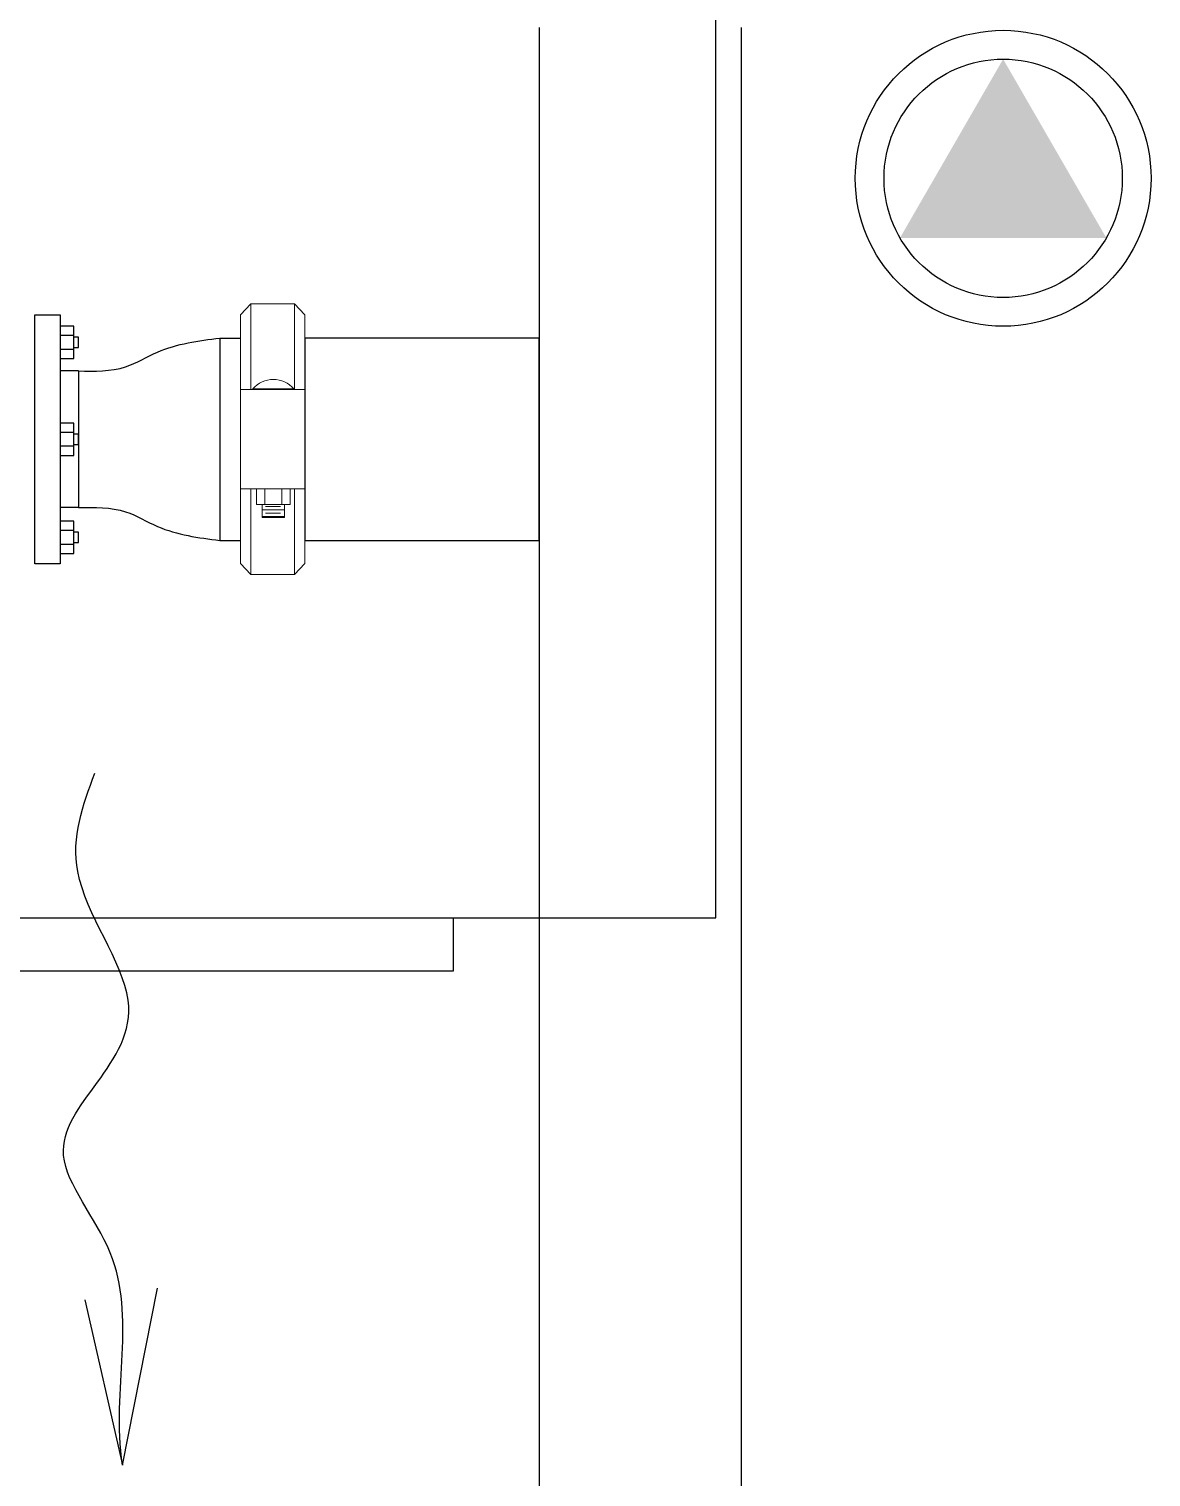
# Model space of a CAD drawing. Extents: x 226317 to 226469, y 8188101 to 8188260.
# Drawn here: x 226391.823 to 226392.455, y 8188240.522 to 8188241.337 of the extents above; entities that cross this region are included whole.
import ezdxf

# ---------------------------------------------------------------- set-up
doc = ezdxf.new("R2010")
doc.units = 0
doc.header["$LTSCALE"] = 15
doc.layers.get('0').update_dxf_attribs({"color": 250})
for name, color, linetype in [('00-GTI-Acoples', 250, 'Continuous'), ('A-SANITARIOS', 250, 'Continuous'), ('L3 Equipos y Ductos', 160, 'Continuous'), ('L4 Linea mediana', 191, 'Continuous'), ('L6 Linea fina', 141, 'Continuous')]:
    doc.layers.add(name, color=color, linetype=linetype)

# ---------------------------------------------------------------- blocks, each defined once
blk = doc.blocks.new('A$C363a55df')
at = {"layer": '00-GTI-Acoples', "linetype": 'Continuous', "lineweight": 0, "extrusion": (3.83476e-17, -1, 0)}
for p, q in [((-27.1, 105), (-18.4, 114.3)), ((-18.4, 41.9), (-18.4, 114.3)), ((18.4, 114.3), (-18.4, 114.3)), ((18.4, 41.9), (18.4, 114.3)), ((27.1, 105), (18.4, 114.3)), ((-27.1, 41.9), (-27.1, 105)), ((27.1, 41.9), (27.1, 105)), ((-9, 66), (0.5, 66)), ((-9, 55.1), (-9, 66)), ((0.5, 66), (10, 66)), ((10, 55.1), (10, 66)), ((-13.8, 41.9), (-13.8, 55.1)), ((-13.8, 55.1), (-6.7, 55.1)), ((-6.7, 41.9), (-6.7, 55.1)), ((-6.7, 55.1), (7.7, 55.1)), ((7.7, 41.9), (7.7, 55.1)), ((7.7, 55.1), (14.9, 55.1)), ((14.9, 41.9), (14.9, 55.1)), ((-27.1, 41.9), (-27.1, 21.6)), ((-25.4, 41.9), (-27.1, 41.9)), ((-6.4, 41.9), (-25.4, 41.9)), ((7.4, 41.9), (-6.4, 41.9)), ((26.4, 41.9), (7.4, 41.9)), ((27.1, 41.9), (26.4, 41.9)), ((27.1, 41.9), (27.1, 21.6)), ((-27.1, -21.6), (-27.1, 21.6)), ((27.1, -21.6), (27.1, 21.6)), ((-27.1, -21.6), (-27.1, -41.9)), ((27.1, -21.6), (27.1, -41.9)), ((-27.1, -41.9), (-25.4, -41.9)), ((-27.1, -105), (-27.1, -41.9)), ((-25.4, -41.9), (-6.4, -41.9)), ((-18.4, -114.3), (-18.4, -41.9)), ((-16.8, -42.5), (-16.8, -41.9)), ((-16.8, -42.5), (17.8, -42.5)), ((-6.4, -41.9), (7.4, -41.9)), ((7.4, -41.9), (26.4, -41.9)), ((17.8, -42.5), (17.8, -41.9)), ((18.4, -114.3), (18.4, -41.9)), ((26.4, -41.9), (27.1, -41.9)), ((27.1, -105), (27.1, -41.9)), ((-27.1, -105), (-18.4, -114.3)), ((27.1, -105), (18.4, -114.3)), ((18.4, -114.3), (-18.4, -114.3))]:
    blk.add_line(p, q, dxfattribs=at)
at = {"layer": '00-GTI-Acoples', "linetype": 'Continuous', "lineweight": 0}
for p, q in [((-27.1, 103.1), (-27.1, -103.1)), ((27.1, 103.1), (27.1, -103.1)), ((10, 65.3), (-9, 65.3)), ((6.5, 62.5), (-6, 62.5)), ((10, 59.5), (-9, 59.5)), ((6.5, 56.7), (-6, 56.7))]:
    blk.add_line(p, q, dxfattribs=at)
blk.add_arc((0.5, -27.6), 22.9, 220.8756, 319.1244, dxfattribs=at)
blk = doc.blocks.new('BOMBAS-28.02.2025')
at = {"layer": 'A-SANITARIOS'}
for p, q in [((2.30902, -1.73346, 0), (2.32326, -1.73346, 0)), ((2.30902, -1.87357, 0), (2.30902, -1.73346, 0)), ((2.32326, -1.73346, 0), (2.32326, -1.87357, 0)), ((2.33101, -1.73989, 0), (2.32326, -1.73989, 0)), ((2.32326, -1.73989, 0), (2.32326, -1.7581, 0)), ((2.33101, -1.7581, 0), (2.33101, -1.73989, 0)), ((2.33101, -1.74512, 0), (2.32326, -1.74512, 0)), ((2.33101, -1.74512, 0), (2.32326, -1.74512, 0)), ((2.33101, -1.75291, 0), (2.32326, -1.75291, 0)), ((2.33101, -1.75291, 0), (2.32326, -1.75291, 0)), ((2.33358, -1.74609, 0), (2.33101, -1.74609, 0)), ((2.33101, -1.7519, 0), (2.33358, -1.7519, 0)), ((2.33358, -1.7519, 0), (2.33358, -1.74609, 0)), ((2.32326, -1.7581, 0), (2.33101, -1.7581, 0)), ((2.33101, -1.79446, 0), (2.32326, -1.79446, 0)), ((2.32326, -1.79446, 0), (2.32326, -1.81267, 0)), ((2.33101, -1.79968, 0), (2.32326, -1.79968, 0)), ((2.33101, -1.79968, 0), (2.32326, -1.79968, 0)), ((2.33101, -1.81267, 0), (2.33101, -1.79446, 0)), ((2.33358, -1.80066, 0), (2.33101, -1.80066, 0)), ((2.33358, -1.80647, 0), (2.33358, -1.80066, 0)), ((2.33101, -1.80748, 0), (2.32326, -1.80748, 0)), ((2.33101, -1.80748, 0), (2.32326, -1.80748, 0)), ((2.33101, -1.80647, 0), (2.33358, -1.80647, 0)), ((2.32326, -1.81267, 0), (2.33101, -1.81267, 0)), ((2.33101, -1.8497, 0), (2.32326, -1.8497, 0)), ((2.32326, -1.8497, 0), (2.32326, -1.86791, 0)), ((2.33101, -1.86791, 0), (2.33101, -1.8497, 0)), ((2.33101, -1.85493, 0), (2.32326, -1.85493, 0)), ((2.33101, -1.85493, 0), (2.32326, -1.85493, 0)), ((2.33358, -1.8559, 0), (2.33101, -1.8559, 0)), ((2.33358, -1.86171, 0), (2.33358, -1.8559, 0)), ((2.33101, -1.86272, 0), (2.32326, -1.86272, 0)), ((2.33101, -1.86272, 0), (2.32326, -1.86272, 0)), ((2.33101, -1.86171, 0), (2.33358, -1.86171, 0)), ((2.32326, -1.87357, 0), (2.30902, -1.87357, 0)), ((2.32326, -1.86791, 0), (2.33101, -1.86791, 0))]:
    blk.add_line(p, q, dxfattribs=at)
at = {"layer": 'A-SANITARIOS', "linetype": 'Continuous'}
for p, q in [((2.4132, -1.74651, 0), (2.4132, -1.86051, 0)), ((2.4132, -1.75351, 0), (2.4132, -1.85351, 0)), ((2.33358, -1.76501, 0), (2.32326, -1.76501, 0)), ((2.33358, -1.76501, 0), (2.32326, -1.76501, 0)), ((2.33358, -1.76501, 0), (2.33358, -1.84175, 0)), ((2.33358, -1.76501, 0), (2.33358, -1.84202, 0)), ((2.33358, -1.84202, 0), (2.32326, -1.84202, 0)), ((2.33358, -1.84202, 0), (2.32326, -1.84202, 0))]:
    blk.add_line(p, q, dxfattribs=at)
at = {"layer": 'A-SANITARIOS', "elevation": 0}
for points in [[(2.59318, -1.57172), (2.59318, -3.43531), (2.70718, -3.43531), (2.70718, -1.57172)], [(2.33101, -1.7519), (2.33358, -1.7519), (2.33358, -1.74609), (2.33101, -1.74609)], [(2.4132, -1.74651), (2.42497, -1.74651)], [(2.33101, -1.80647), (2.33358, -1.80647), (2.33358, -1.80066), (2.33101, -1.80066)], [(2.33101, -1.86171), (2.33358, -1.86171), (2.33358, -1.8559), (2.33101, -1.8559)], [(2.4132, -1.86051), (2.42497, -1.86051)]]:
    blk.add_lwpolyline(points, dxfattribs=at)
at = {"layer": 'A-SANITARIOS'}
for points, elevation in [([(2.30902, -1.73346), (2.32326, -1.73346), (2.32326, -1.87357), (2.30902, -1.87357)], 0.00004), ([(2.33101, -1.73989), (2.32326, -1.73989), (2.32326, -1.7581), (2.33101, -1.7581)], 0.00004), ([(2.59318, -1.86051), (2.59318, -1.74651), (2.46104, -1.74651), (2.46104, -1.86051)], 0), ([(2.33101, -1.79446), (2.32326, -1.79446), (2.32326, -1.81267), (2.33101, -1.81267)], 0.00004), ([(2.33101, -1.8497), (2.32326, -1.8497), (2.32326, -1.86791), (2.33101, -1.86791)], 0.00004)]:
    blk.add_lwpolyline(points, close=True, dxfattribs=dict(at, elevation=elevation))
at = {"layer": 'A-SANITARIOS', "linetype": 'Continuous'}
for points in [[(2.33358, -1.76501, 0), (2.36018, -1.76271, 0), (2.37818, -1.75443, 0), (2.4132, -1.74651, 0)], [(2.33358, -1.84202, 0), (2.36018, -1.84432, 0), (2.37818, -1.8526, 0), (2.4132, -1.86051, 0)]]:
    blk.add_spline(points, degree=3, dxfattribs=at)
at = {"layer": 'A-SANITARIOS', "linetype": 'Continuous', "lineweight": 0, "xscale": -0.0006666666666666666, "yscale": 0.0006666666666666666, "zscale": 0.0006666666666666666, "rotation": 180}
blk.add_blockref('A$C363a55df', (2.44301, -1.80351, 0), dxfattribs=at)
blk = doc.blocks.new('flujo11')
at = {"layer": 'L6 Linea fina'}
for p, q in [((0, 0), (-0.01976, -0.09978)), ((0.02124, -0.0932), (0, 0))]:
    blk.add_line(p, q, dxfattribs=at)
blk.add_open_spline([(0, 0), (0.00639, -0.04337), (-0.01596, -0.10475), (0.06083, -0.19049), (-0.0346, -0.23998), (0.03729, -0.33118), (0.02226, -0.37168), (0.0156, -0.38964)], degree=3, knots=[0, 0, 0, 0, 0.0524684, 0.0807049, 0.1300475, 0.160067, 0.1839926, 0.1839926, 0.1839926, 0.1839926], dxfattribs=at)
blk = doc.blocks.new('PTO ELECT')
at = {"layer": 'L4 Linea mediana', "ltscale": 1.5}
blk.add_circle((-0.68587, 0.08907), 0.08332, dxfattribs=at)
at = {"layer": 'L6 Linea fina', "ltscale": 1.5}
blk.add_circle((-0.68587, 0.08907), 0.06711, dxfattribs=at)
blk.add_solid([(-0.62776, 0.05552), (-0.74399, 0.05552), (-0.62776, 0.05552), (-0.68587, 0.15618)], dxfattribs=at)

msp = doc.modelspace()

# ---------------------------------------------------------------- linework, layer by layer
at = {"layer": 'L3 Equipos y Ductos'}
msp.add_lwpolyline([(226392.2098, 8188240.83667), (226392.2098, 8188241.68667), (226391.5098, 8188241.68667), (226391.5098, 8188240.83667)], close=True, dxfattribs=at)
msp.add_lwpolyline([(226392.0618, 8188240.83667), (226392.0618, 8188240.80667), (226391.6578, 8188240.80667), (226391.6578, 8188240.83667)], dxfattribs=at)

# ---------------------------------------------------------------- block references
msp.add_blockref('BOMBAS-28.02.2025', (226389.51709, 8188242.90961))
msp.add_blockref('PTO ELECT', (226393.05744, 8188241.16395), dxfattribs=at)
at = {"layer": 'L3 Equipos y Ductos', "rotation": 180}
msp.add_blockref('flujo11', (226391.87551, 8188240.52838), dxfattribs=at)

doc.saveas('drawing.dxf')
